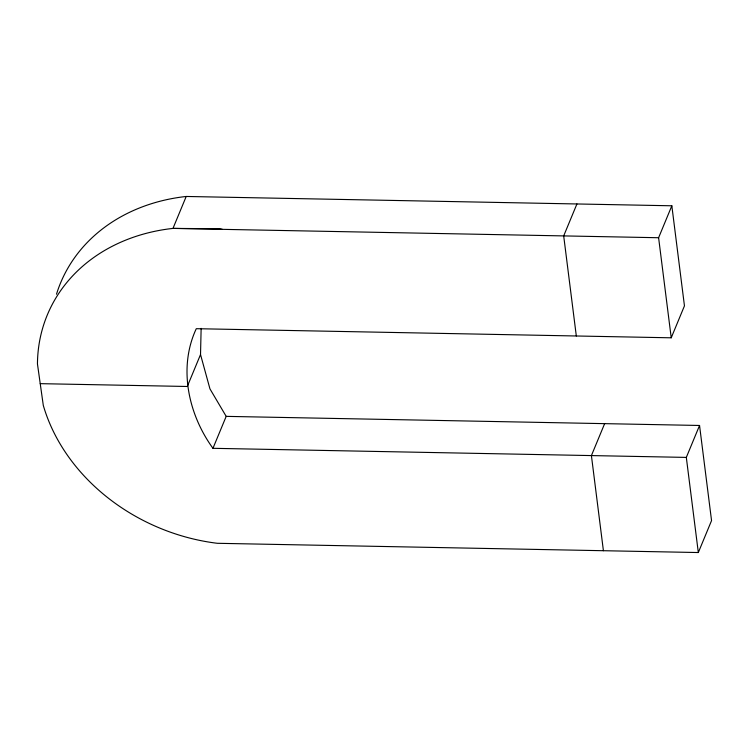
<?xml version="1.0" encoding="UTF-8"?>
<svg xmlns="http://www.w3.org/2000/svg" width="749" height="749" viewBox="0 0 749 749"><rect width="100%" height="100%" fill="white"/><g stroke="black" fill="none" stroke-linecap="round" stroke-linejoin="round"><path stroke-width="1.12" d="M226.189 416.369L699.547 425.469L686.318 457.405L212.959 448.314L226.189 416.369L209.954 388.881L200.526 354.539L201.135 328.362M212.959 448.314C188.345 414.431 178.037 367.722 196.285 328.689L671.226 337.808L684.455 305.873L671.834 205.788L186.211 196.463L172.982 228.398A185.48 153.77 22.5 0 0 37.45 363.93L43.292 405.387A185.48 153.77 22.5 0 0 217.35 543.297L698.321 552.537L711.55 520.602L699.547 425.469M200.526 354.539L187.287 386.484L40.231 383.657M576.927 203.962L563.688 235.907L576.318 335.992M671.226 337.808L658.605 237.733L671.834 205.788M604.64 423.644L591.41 455.589L603.413 550.721M658.605 237.733L172.982 228.398L219.916 228.763L222.397 229.353M686.318 457.405L698.321 552.537M56.493 294.207A185.48 153.77 22.5 0 1 186.211 196.463"/></g></svg>
